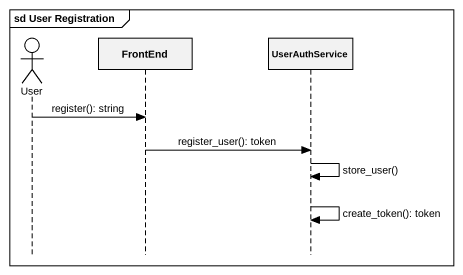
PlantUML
@startuml
mainframe sd User Registration
hide footbox
actor User
participant FrontEnd
participant UserAuthService

User -> FrontEnd : register(): string
FrontEnd -> UserAuthService : register_user(): token
UserAuthService -> UserAuthService : store_user()
UserAuthService -> UserAuthService : create_token(): token
@enduml
